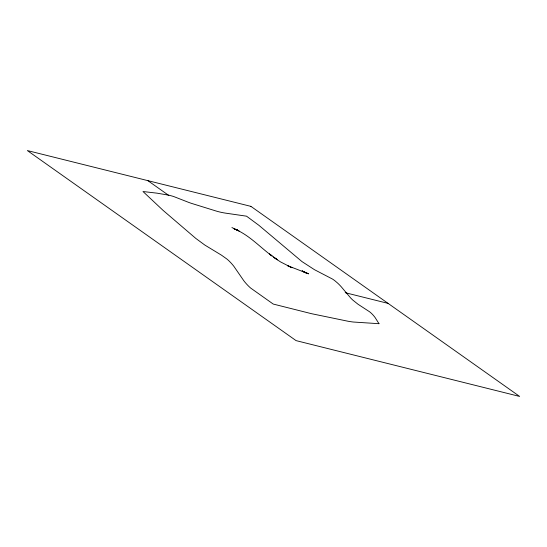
<?xml version="1.0" encoding="UTF-8"?>
<svg xmlns="http://www.w3.org/2000/svg" width="547" height="547" viewBox="0 0 547 547"><rect width="100%" height="100%" fill="white"/><g stroke="black" fill="none" stroke-linecap="round" stroke-linejoin="round"><path stroke-width="0.82" d="M237.473 229.897L235.948 229.521L237.07 229.884M345.212 292.686L388.076 303.387M236.913 229.815L234.061 228.831C248.762 234.636 259.476 246.731 271.948 255.934L269.418 253.924L277.473 259.825L273.356 257.076M292.05 267.757L287.722 265.733L308.652 273.835L302.265 270.991L306.6 273.206L303.824 271.784M290.471 267.011L280.406 261.835L274.826 258.068M231.921 227.531L239.634 231.354M302.149 270.929L305.021 272.461M147.861 180.647L168.75 195.423M378.989 323.701L353.294 322.026A154.042 109.762 -54.7 0 1 347.906 321.219L311.523 313.691L273.226 304.057L250.656 288.064A85.072 57.524 -76 0 1 243.846 280.796L233.849 266.3A88.71 59.985 -76 0 0 230.827 262.765L229.261 261.158A69.654 47.097 -76 0 0 226.916 259.052L221.494 255.182L204.872 245.09L195.792 238.403L163.054 210.349L142.993 191.525L157.01 193.166L168.572 195.149A105.25 74.994 -54.7 0 1 173.755 196.558L188.859 202.452A168.968 120.395 -54.7 0 0 191.347 203.327L216.571 211.163A121.407 86.501 -54.7 0 0 225.282 213.098L246.526 216.174L258.854 225.282L301.985 261.589L314.463 269.685L332.514 279.073A65.483 44.28 -76 0 1 335.003 280.857L337.499 282.984A91.855 62.105 -76 0 1 341.383 286.943L350.695 298.012A77.92 52.69 -76 0 0 352.794 300.071L357.984 304.221L369.669 311.838A50.686 34.276 -76 0 1 375.146 317.602L378.989 323.701M250.909 206.369L27.35 150.562L296.091 340.631L519.65 396.438L250.909 206.369"/></g></svg>
